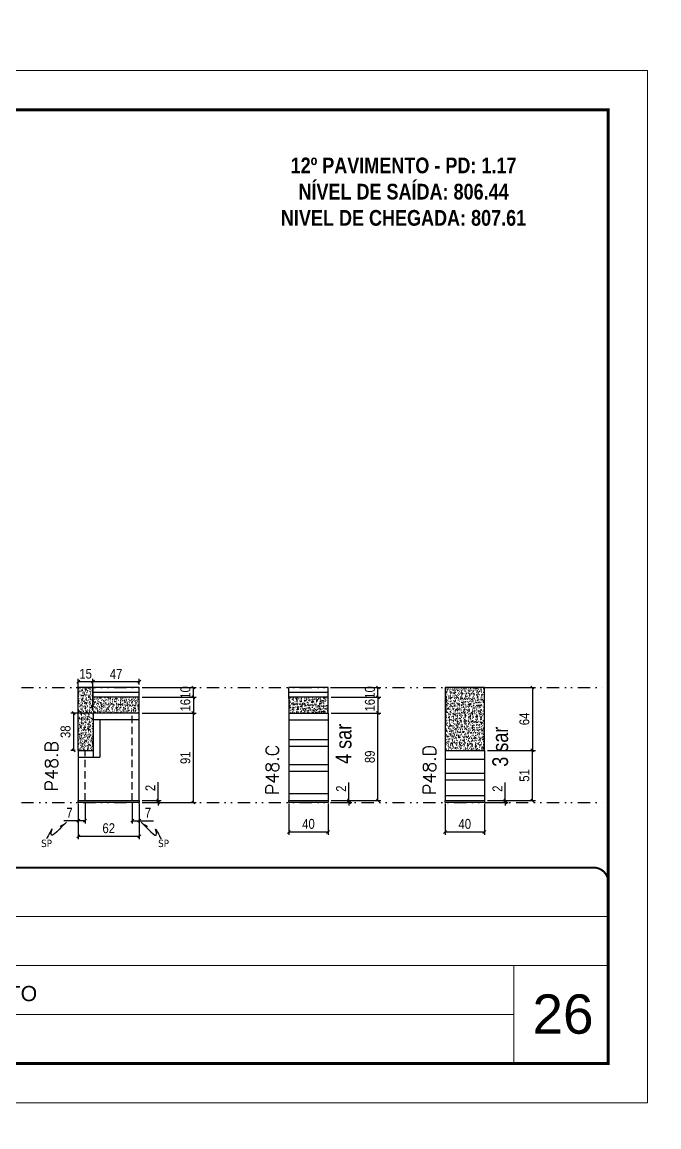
# Model space of a CAD drawing. Extents: x 808 to 7089, y -98 to 17032.
# Drawn here: x 3255 to 3903, y 9066 to 10190 of the extents above; entities that cross this region are included whole.
import ezdxf

# ---------------------------------------------------------------- set-up
doc = ezdxf.new("R2010")
doc.units = 0
for name, pattern in [('CONTINUO', [0]), ('DASHED', [0.75, 0.5, -0.25]), ('DIVIDE2', [0.625, 0.25, -0.125, 0, -0.125, 0, -0.125]), ('HIDDEN', [0.375, 0.25, -0.125])]:
    doc.linetypes.add(name, pattern=pattern)
for name, color, linetype, lineweight in [('CARIMBO', 255, 'Continuous', 9), ('Folhas', 255, 'Continuous', 9), ('SARRAFO DE PRESSAO', 251, 'DASHED', 9), ('Texto Seção', 7, 'Continuous', 15)]:
    doc.layers.add(name, color=color, linetype=linetype, lineweight=lineweight)
for name, color, linetype in [('COTA', 241, 'Continuous'), ('NOMENCLATURA', 7, 'Continuous'), ('Nível', 160, 'Continuous'), ('Painéis', 200, 'Continuous'), ('SARR_2.2x10', 60, 'Continuous'), ('SARR_2.2x7', 40, 'Continuous'), ('Sarrafo de Pressão', 42, 'HIDDEN'), ('texto', 7, 'Continuous')]:
    doc.layers.add(name, color=color, linetype=linetype)
doc.styles.add('ARIAL', font='arial.ttf')
doc.styles.add('ARIAL_NARROW', font='ARIALN.TTF', dxfattribs={"height": 0.2})
doc.styles.add('COTA TECNICA', font='techl___.ttf', dxfattribs={"height": 10})
doc.styles.add('COTA TECNICA 2X', font='techl___.ttf', dxfattribs={"height": 10})
doc.styles.add('COTA TECNICA-50', font='techl___.ttf', dxfattribs={"height": 10})
doc.styles.add('REGUA-120', font='ROMANS.shx', dxfattribs={"height": 15})
doc.styles.add('ROMANC', font='techb___.ttf', dxfattribs={"height": 2.5})
doc.styles.get("Standard").update_dxf_attribs({"font": 'arial.ttf'})
doc.dimstyles.new('COTA PAINEL-50', dxfattribs={"dimtxt": 10, "dimasz": 3, "dimexe": 3, "dimexo": 3, "dimgap": 3, "dimtad": 1, "dimdec": 1, "dimzin": 12, "dimdsep": 46, "dimtxsty": 'COTA TECNICA-50', "dimblk1": 'OBLIQUE', "dimblk2": 'OBLIQUE', "dimsah": 1, "dimcen": 0.9, "dimclrd": 4, "dimclre": 4, "dimclrt": 240, "dimadec": 1, "dimazin": 3, "dimtfac": 1, "dimtdec": 1, "dimtmove": 0, "dimatfit": 3, "dimfxl": 1, "dimtolj": 1, "dimtzin": 12, "dimarcsym": 0})
doc.dimstyles.new('PAINEL', dxfattribs={"dimtxt": 10, "dimasz": 3, "dimexe": 3, "dimexo": 3, "dimgap": 3, "dimtad": 1, "dimdec": 1, "dimzin": 12, "dimdsep": 46, "dimtxsty": 'COTA TECNICA', "dimblk1": 'OBLIQUE', "dimblk2": 'OBLIQUE', "dimsah": 1, "dimcen": 0.9, "dimclrd": 4, "dimclre": 4, "dimclrt": 240, "dimadec": 1, "dimazin": 3, "dimtfac": 1, "dimtdec": 1, "dimtmove": 0, "dimatfit": 3, "dimfxl": 1, "dimtolj": 1, "dimtzin": 12, "dimarcsym": 0})
doc.dimstyles.new('SECAO PILAR', dxfattribs={"dimtxt": 10, "dimasz": 3, "dimexe": 3, "dimexo": 3, "dimgap": 3, "dimtad": 1, "dimdec": 1, "dimlfac": 0.5, "dimzin": 12, "dimdsep": 46, "dimtxsty": 'COTA TECNICA 2X', "dimblk1": 'OBLIQUE', "dimblk2": 'OBLIQUE', "dimsah": 1, "dimcen": 0.9, "dimclrd": 256, "dimclre": 256, "dimclrt": 256, "dimadec": 1, "dimazin": 3, "dimtfac": 1, "dimtdec": 1, "dimtmove": 0, "dimatfit": 3, "dimfxl": 1, "dimtolj": 1, "dimtzin": 12, "dimarcsym": 0})
doc.dimstyles.get("Standard").update_dxf_attribs({"dimtxt": 0.18, "dimasz": 0.18, "dimexe": 0.18, "dimexo": 0.0625, "dimgap": 0.09, "dimtad": 0, "dimtih": 1, "dimtoh": 1, "dimdec": 4, "dimzin": 0, "dimdsep": 46, "dimtxsty": 'Standard', "dimcen": 0.09, "dimadec": 0, "dimazin": 0, "dimtfac": 1, "dimtdec": 4, "dimtofl": 0, "dimtmove": 0, "dimatfit": 3, "dimfxl": 1, "dimtolj": 1, "dimtzin": 0, "dimarcsym": 0})

# ---------------------------------------------------------------- blocks, each defined once
blk = doc.blocks.new('9999999999')
at = {"color": 30, "linetype": 'CONTINUO'}
for p, q in [((98564.6, 34379.6), (99584, 34379.6)), ((98564.6, 34329.8), (99488, 34329.8)), ((99584, 34329.8), (99488, 34329.8)), ((99488, 34329.8), (99488, 34230.2)), ((98564.6, 34280), (99488, 34280))]:
    blk.add_line(p, q, dxfattribs=at)
at = {"color": 30, "linetype": 'CONTINUO', "const_width": 2}
blk.add_lwpolyline([(99584, 34230.2), (99584, 34414.4, 0.414214), (99569, 34429.4), (98229, 34429.4, 0.414214), (98214, 34414.4), (98214, 34245.2, 0.414214), (98229, 34230.2), (99584, 34230.2)], format="xyb", dxfattribs=at)
at = {"layer": 'Folhas'}
blk.add_lwpolyline([(98139, 34190.2), (99624, 34190.2), (99624, 35240.2), (98139, 35240.2)], close=True, dxfattribs=at)
at = {"layer": 'Folhas', "color": 30, "const_width": 3}
blk.add_lwpolyline([(98214, 34230.2), (99584, 34230.2), (99584, 35200.2), (98214, 35200.2)], close=True, dxfattribs=at)
at = {"color": 7, "linetype": 'Continuous', "ltscale": 5, "style": 'ARIAL'}
blk.add_text('12º PAVIMENTO', height=15.483, dxfattribs=at).set_placement((98837.7, 34293.5))
blk = doc.blocks.new('_Oblique')
at = {"color": 0, "linetype": 'ByBlock', "lineweight": -2}
blk.add_line((-0.5, -0.5), (0.5, 0.5), dxfattribs=at)
blk = doc.blocks.new('*D1853')
at = {"layer": 'COTA', "color": 4, "lineweight": -2, "transparency": 16777216}
for p, q in [((3685.7, 9395.4), (3685.7, 9363.5)), ((3725.7, 9395.4), (3725.7, 9363.5)), ((3685.7, 9366.5), (3725.7, 9366.5))]:
    blk.add_line(p, q, dxfattribs=at)
at = {"layer": 'Defpoints', "color": 0, "transparency": 16777216}
for p in [(3685.7, 9398.4), (3725.7, 9398.4), (3725.7, 9366.5)]:
    blk.add_point(p, dxfattribs=at)
at = {"layer": 'COTA', "color": 4, "lineweight": -2, "transparency": 16777216, "xscale": 3, "yscale": 3, "zscale": 3, "rotation": 180}
blk.add_blockref('_Oblique', (3685.7, 9366.5), dxfattribs=at)
at = {"layer": 'COTA', "color": 4, "lineweight": -2, "transparency": 16777216, "xscale": 3, "yscale": 3, "zscale": 3}
blk.add_blockref('_Oblique', (3725.7, 9366.5), dxfattribs=at)
at = {"layer": 'COTA', "color": 240, "transparency": 16777216, "insert": (3705.7, 9374.6), "char_height": 10, "attachment_point": 5, "style": 'COTA TECNICA'}
blk.add_mtext('\\A1;40', dxfattribs=at)
blk = doc.blocks.new('*D1854')
at = {"layer": 'COTA', "color": 4, "lineweight": -2, "transparency": 16777216}
for p, q in [((3746.9, 9398.4), (3746.9, 9416.6)), ((3728.7, 9398.4), (3749.9, 9398.4)), ((3728.7, 9396.4), (3749.9, 9396.4)), ((3746.9, 9396.4), (3746.9, 9398.4)), ((3746.9, 9396.4), (3746.9, 9393.4))]:
    blk.add_line(p, q, dxfattribs=at)
at = {"layer": 'Defpoints', "color": 0, "transparency": 16777216}
for p in [(3725.7, 9398.4), (3725.7, 9396.4), (3746.9, 9398.4)]:
    blk.add_point(p, dxfattribs=at)
at = {"layer": 'COTA', "color": 4, "lineweight": -2, "transparency": 16777216, "xscale": 3, "yscale": 3, "zscale": 3}
for p, rotation in [((3746.9, 9398.4), 270), ((3746.9, 9396.4), 90)]:
    blk.add_blockref('_Oblique', p, dxfattribs=dict(at, rotation=rotation))
at = {"layer": 'COTA', "color": 240, "transparency": 16777216, "insert": (3738.9, 9410.5), "char_height": 10, "attachment_point": 5, "rotation": 90, "style": 'COTA TECNICA-50'}
blk.add_mtext('\\A1;2', dxfattribs=at)
blk = doc.blocks.new('*D1873')
at = {"layer": 'COTA', "color": 4, "linetype": 'ByBlock', "lineweight": -2, "transparency": 16777216}
for p, q in [((3728.7, 9513.4), (3777.5, 9513.4)), ((3774.5, 9513.4), (3774.5, 9449.4)), ((3728.7, 9449.4), (3777.5, 9449.4))]:
    blk.add_line(p, q, dxfattribs=at)
at = {"layer": 'Defpoints', "color": 0, "linetype": 'ByBlock', "transparency": 16777216}
for p in [(3725.7, 9513.4), (3725.7, 9449.4), (3774.5, 9449.4)]:
    blk.add_point(p, dxfattribs=at)
at = {"layer": 'COTA', "color": 4, "linetype": 'ByBlock', "lineweight": -2, "transparency": 16777216, "xscale": 3, "yscale": 3, "zscale": 3}
for p, rotation in [((3774.5, 9513.4), 90), ((3774.5, 9449.4), 270)]:
    blk.add_blockref('_Oblique', p, dxfattribs=dict(at, rotation=rotation))
at = {"layer": 'COTA', "color": 240, "linetype": 'ByBlock', "transparency": 16777216, "insert": (3766.4, 9481.4), "char_height": 10, "attachment_point": 5, "rotation": 90, "style": 'COTA TECNICA'}
blk.add_mtext('\\A1;64', dxfattribs=at)
blk = doc.blocks.new('*D1855')
at = {"layer": 'COTA', "color": 4, "lineweight": -2, "transparency": 16777216}
for p, q in [((3728.7, 9449.4), (3777.5, 9449.4)), ((3774.5, 9398.4), (3774.5, 9449.4)), ((3728.7, 9398.4), (3777.5, 9398.4))]:
    blk.add_line(p, q, dxfattribs=at)
at = {"layer": 'Defpoints', "color": 0, "transparency": 16777216}
for p in [(3725.7, 9449.4), (3774.5, 9449.4), (3725.7, 9398.4)]:
    blk.add_point(p, dxfattribs=at)
at = {"layer": 'COTA', "color": 4, "lineweight": -2, "transparency": 16777216, "xscale": 3, "yscale": 3, "zscale": 3}
for p, rotation in [((3774.5, 9449.4), 90), ((3774.5, 9398.4), 270)]:
    blk.add_blockref('_Oblique', p, dxfattribs=dict(at, rotation=rotation))
at = {"layer": 'COTA', "color": 240, "transparency": 16777216, "insert": (3766.4, 9423.9), "char_height": 10, "attachment_point": 5, "rotation": 90, "style": 'COTA TECNICA-50'}
blk.add_mtext('\\A1;51', dxfattribs=at)
blk = doc.blocks.new('*D1856')
at = {"layer": 'COTA', "color": 4, "lineweight": -2, "transparency": 16777216}
for p, q in [((3312.5, 9395.4), (3312.5, 9359.1)), ((3374.5, 9395.4), (3374.5, 9359.1)), ((3312.5, 9362.1), (3374.5, 9362.1))]:
    blk.add_line(p, q, dxfattribs=at)
at = {"layer": 'Defpoints', "color": 0, "transparency": 16777216}
for p in [(3312.5, 9398.4), (3374.5, 9398.4), (3374.5, 9362.1)]:
    blk.add_point(p, dxfattribs=at)
at = {"layer": 'COTA', "color": 4, "lineweight": -2, "transparency": 16777216, "xscale": 3, "yscale": 3, "zscale": 3, "rotation": 180}
blk.add_blockref('_Oblique', (3312.5, 9362.1), dxfattribs=at)
at = {"layer": 'COTA', "color": 4, "lineweight": -2, "transparency": 16777216, "xscale": 3, "yscale": 3, "zscale": 3}
blk.add_blockref('_Oblique', (3374.5, 9362.1), dxfattribs=at)
at = {"layer": 'COTA', "color": 240, "transparency": 16777216, "insert": (3343.5, 9370.2), "char_height": 10, "attachment_point": 5, "style": 'COTA TECNICA'}
blk.add_mtext('\\A1;62', dxfattribs=at)
blk = doc.blocks.new('*D1857')
at = {"layer": 'COTA', "color": 4, "lineweight": -2, "transparency": 16777216}
for p, q in [((3312.5, 9393.4), (3312.5, 9374.9)), ((3319.5, 9395.4), (3319.5, 9374.9)), ((3312.5, 9377.9), (3297.8, 9377.9)), ((3319.5, 9377.9), (3312.5, 9377.9))]:
    blk.add_line(p, q, dxfattribs=at)
at = {"layer": 'Defpoints', "color": 0, "transparency": 16777216}
for p in [(3312.5, 9396.4), (3319.5, 9398.4), (3312.5, 9377.9)]:
    blk.add_point(p, dxfattribs=at)
at = {"layer": 'COTA', "color": 4, "lineweight": -2, "transparency": 16777216, "xscale": 3, "yscale": 3, "zscale": 3, "rotation": 180}
blk.add_blockref('_Oblique', (3312.5, 9377.9), dxfattribs=at)
at = {"layer": 'COTA', "color": 4, "lineweight": -2, "transparency": 16777216, "xscale": 3, "yscale": 3, "zscale": 3}
blk.add_blockref('_Oblique', (3319.5, 9377.9), dxfattribs=at)
at = {"layer": 'COTA', "color": 240, "transparency": 16777216, "insert": (3303.6, 9386), "char_height": 10, "attachment_point": 5, "style": 'COTA TECNICA-50'}
blk.add_mtext('\\A1;7', dxfattribs=at)
blk = doc.blocks.new('*D1858')
at = {"layer": 'COTA', "color": 4, "lineweight": -2, "transparency": 16777216}
for p, q in [((3367.5, 9395.4), (3367.5, 9374.9)), ((3374.5, 9393.4), (3374.5, 9374.9)), ((3367.5, 9377.9), (3374.5, 9377.9)), ((3374.5, 9377.9), (3389.2, 9377.9))]:
    blk.add_line(p, q, dxfattribs=at)
at = {"layer": 'Defpoints', "color": 0, "transparency": 16777216}
for p in [(3367.5, 9398.4), (3374.5, 9396.4), (3374.5, 9377.9)]:
    blk.add_point(p, dxfattribs=at)
at = {"layer": 'COTA', "color": 4, "lineweight": -2, "transparency": 16777216, "xscale": 3, "yscale": 3, "zscale": 3, "rotation": 180}
blk.add_blockref('_Oblique', (3367.5, 9377.9), dxfattribs=at)
at = {"layer": 'COTA', "color": 4, "lineweight": -2, "transparency": 16777216, "xscale": 3, "yscale": 3, "zscale": 3}
blk.add_blockref('_Oblique', (3374.5, 9377.9), dxfattribs=at)
at = {"layer": 'COTA', "color": 240, "transparency": 16777216, "insert": (3383.4, 9386), "char_height": 10, "attachment_point": 5, "style": 'COTA TECNICA-50'}
blk.add_mtext('\\A1;7', dxfattribs=at)
blk = doc.blocks.new('*D1859')
at = {"layer": 'COTA', "color": 4, "linetype": 'ByBlock', "lineweight": -2, "transparency": 16777216}
for p, q in [((3377.5, 9487.4), (3432.6, 9487.4)), ((3429.6, 9396.4), (3429.6, 9487.4)), ((3377.5, 9396.4), (3432.6, 9396.4))]:
    blk.add_line(p, q, dxfattribs=at)
at = {"layer": 'Defpoints', "color": 0, "linetype": 'ByBlock', "transparency": 16777216}
for p in [(3374.5, 9487.4), (3429.6, 9487.4), (3374.5, 9396.4)]:
    blk.add_point(p, dxfattribs=at)
at = {"layer": 'COTA', "color": 4, "linetype": 'ByBlock', "lineweight": -2, "transparency": 16777216, "xscale": 3, "yscale": 3, "zscale": 3}
for p, rotation in [((3429.6, 9487.4), 90), ((3429.6, 9396.4), 270)]:
    blk.add_blockref('_Oblique', p, dxfattribs=dict(at, rotation=rotation))
at = {"layer": 'COTA', "color": 240, "linetype": 'ByBlock', "transparency": 16777216, "insert": (3421.5, 9441.9), "char_height": 10, "attachment_point": 5, "rotation": 90, "style": 'COTA TECNICA'}
blk.add_mtext('\\A1;91', dxfattribs=at)
blk = doc.blocks.new('*D1860')
at = {"layer": 'COTA', "color": 4, "lineweight": -2, "transparency": 16777216}
for p, q in [((3393.8, 9398.4), (3393.8, 9417.2)), ((3377.5, 9398.4), (3396.8, 9398.4)), ((3377.5, 9396.4), (3396.8, 9396.4)), ((3393.8, 9396.4), (3393.8, 9398.4)), ((3393.8, 9396.4), (3393.8, 9393.4))]:
    blk.add_line(p, q, dxfattribs=at)
at = {"layer": 'Defpoints', "color": 0, "transparency": 16777216}
for p in [(3374.5, 9398.4), (3374.5, 9396.4), (3393.8, 9396.4)]:
    blk.add_point(p, dxfattribs=at)
at = {"layer": 'COTA', "color": 4, "lineweight": -2, "transparency": 16777216, "xscale": 3, "yscale": 3, "zscale": 3}
for p, rotation in [((3393.8, 9398.4), 270), ((3393.8, 9396.4), 90)]:
    blk.add_blockref('_Oblique', p, dxfattribs=dict(at, rotation=rotation))
at = {"layer": 'COTA', "color": 240, "transparency": 16777216, "insert": (3385.8, 9411.2), "char_height": 10, "attachment_point": 5, "rotation": 90, "style": 'COTA TECNICA-50'}
blk.add_mtext('\\A1;2', dxfattribs=at)
blk = doc.blocks.new('*D1861')
at = {"layer": 'COTA', "color": 4, "linetype": 'ByBlock', "lineweight": -2, "transparency": 16777216}
for p, q in [((3377.5, 9487.4), (3432.6, 9487.4)), ((3429.6, 9396.4), (3429.6, 9487.4)), ((3377.5, 9396.4), (3432.6, 9396.4))]:
    blk.add_line(p, q, dxfattribs=at)
at = {"layer": 'Defpoints', "color": 0, "linetype": 'ByBlock', "transparency": 16777216}
for p in [(3374.5, 9487.4), (3429.6, 9487.4), (3374.5, 9396.4)]:
    blk.add_point(p, dxfattribs=at)
at = {"layer": 'COTA', "color": 4, "linetype": 'ByBlock', "lineweight": -2, "transparency": 16777216, "xscale": 3, "yscale": 3, "zscale": 3}
for p, rotation in [((3429.6, 9487.4), 90), ((3429.6, 9396.4), 270)]:
    blk.add_blockref('_Oblique', p, dxfattribs=dict(at, rotation=rotation))
at = {"layer": 'COTA', "color": 240, "linetype": 'ByBlock', "transparency": 16777216, "insert": (3421.5, 9441.9), "char_height": 10, "attachment_point": 5, "rotation": 90, "style": 'COTA TECNICA'}
blk.add_mtext('\\A1;91', dxfattribs=at)
blk = doc.blocks.new('*D1862')
at = {"layer": 'COTA', "color": 4, "lineweight": -2, "transparency": 16777216}
for p, q in [((3526.7, 9395.4), (3526.7, 9363.5)), ((3566.7, 9395.4), (3566.7, 9363.5)), ((3526.7, 9366.5), (3566.7, 9366.5))]:
    blk.add_line(p, q, dxfattribs=at)
at = {"layer": 'Defpoints', "color": 0, "transparency": 16777216}
for p in [(3526.7, 9398.4), (3566.7, 9398.4), (3566.7, 9366.5)]:
    blk.add_point(p, dxfattribs=at)
at = {"layer": 'COTA', "color": 4, "lineweight": -2, "transparency": 16777216, "xscale": 3, "yscale": 3, "zscale": 3, "rotation": 180}
blk.add_blockref('_Oblique', (3526.7, 9366.5), dxfattribs=at)
at = {"layer": 'COTA', "color": 4, "lineweight": -2, "transparency": 16777216, "xscale": 3, "yscale": 3, "zscale": 3}
blk.add_blockref('_Oblique', (3566.7, 9366.5), dxfattribs=at)
at = {"layer": 'COTA', "color": 240, "transparency": 16777216, "insert": (3546.7, 9374.6), "char_height": 10, "attachment_point": 5, "style": 'COTA TECNICA'}
blk.add_mtext('\\A1;40', dxfattribs=at)
blk = doc.blocks.new('*D1863')
at = {"layer": 'COTA', "color": 4, "lineweight": -2, "transparency": 16777216}
for p, q in [((3587.9, 9398.4), (3587.9, 9416.6)), ((3569.7, 9398.4), (3590.9, 9398.4)), ((3569.7, 9396.4), (3590.9, 9396.4)), ((3587.9, 9396.4), (3587.9, 9398.4)), ((3587.9, 9396.4), (3587.9, 9393.4))]:
    blk.add_line(p, q, dxfattribs=at)
at = {"layer": 'Defpoints', "color": 0, "transparency": 16777216}
for p in [(3566.7, 9398.4), (3566.7, 9396.4), (3587.9, 9398.4)]:
    blk.add_point(p, dxfattribs=at)
at = {"layer": 'COTA', "color": 4, "lineweight": -2, "transparency": 16777216, "xscale": 3, "yscale": 3, "zscale": 3}
for p, rotation in [((3587.9, 9398.4), 270), ((3587.9, 9396.4), 90)]:
    blk.add_blockref('_Oblique', p, dxfattribs=dict(at, rotation=rotation))
at = {"layer": 'COTA', "color": 240, "transparency": 16777216, "insert": (3579.9, 9410.5), "char_height": 10, "attachment_point": 5, "rotation": 90, "style": 'COTA TECNICA-50'}
blk.add_mtext('\\A1;2', dxfattribs=at)
blk = doc.blocks.new('*D1874')
at = {"layer": 'COTA', "color": 4, "linetype": 'ByBlock', "lineweight": -2, "transparency": 16777216}
for p, q in [((3569.7, 9503.4), (3620.3, 9503.4)), ((3617.3, 9503.4), (3617.3, 9487.4)), ((3569.7, 9487.4), (3620.3, 9487.4))]:
    blk.add_line(p, q, dxfattribs=at)
at = {"layer": 'Defpoints', "color": 0, "linetype": 'ByBlock', "transparency": 16777216}
for p in [(3566.7, 9503.4), (3566.7, 9487.4), (3617.3, 9487.4)]:
    blk.add_point(p, dxfattribs=at)
at = {"layer": 'COTA', "color": 4, "linetype": 'ByBlock', "lineweight": -2, "transparency": 16777216, "xscale": 3, "yscale": 3, "zscale": 3}
for p, rotation in [((3617.3, 9503.4), 90), ((3617.3, 9487.4), 270)]:
    blk.add_blockref('_Oblique', p, dxfattribs=dict(at, rotation=rotation))
at = {"layer": 'COTA', "color": 240, "linetype": 'ByBlock', "transparency": 16777216, "insert": (3609.2, 9495.4), "char_height": 10, "attachment_point": 5, "rotation": 90, "style": 'COTA TECNICA'}
blk.add_mtext('\\A1;16', dxfattribs=at)
blk = doc.blocks.new('*D1875')
at = {"layer": 'COTA', "color": 4, "lineweight": -2, "transparency": 16777216}
for p, q in [((3569.7, 9487.4), (3620.3, 9487.4)), ((3617.3, 9398.4), (3617.3, 9487.4)), ((3569.7, 9398.4), (3620.3, 9398.4))]:
    blk.add_line(p, q, dxfattribs=at)
at = {"layer": 'Defpoints', "color": 0, "transparency": 16777216}
for p in [(3566.7, 9487.4), (3617.3, 9487.4), (3566.7, 9398.4)]:
    blk.add_point(p, dxfattribs=at)
at = {"layer": 'COTA', "color": 4, "lineweight": -2, "transparency": 16777216, "xscale": 3, "yscale": 3, "zscale": 3}
for p, rotation in [((3617.3, 9487.4), 90), ((3617.3, 9398.4), 270)]:
    blk.add_blockref('_Oblique', p, dxfattribs=dict(at, rotation=rotation))
at = {"layer": 'COTA', "color": 240, "transparency": 16777216, "insert": (3609.2, 9442.9), "char_height": 10, "attachment_point": 5, "rotation": 90, "style": 'COTA TECNICA-50'}
blk.add_mtext('\\A1;89', dxfattribs=at)
blk = doc.blocks.new('*D1864')
at = {"layer": 'COTA', "color": 4, "lineweight": -2, "transparency": 16777216}
for p, q in [((3377.5, 9503.4), (3432.6, 9503.4)), ((3429.6, 9503.4), (3429.6, 9487.4)), ((3377.5, 9487.4), (3432.6, 9487.4))]:
    blk.add_line(p, q, dxfattribs=at)
at = {"layer": 'Defpoints', "color": 0, "transparency": 16777216}
for p in [(3374.5, 9503.4), (3374.5, 9487.4), (3429.6, 9487.4)]:
    blk.add_point(p, dxfattribs=at)
at = {"layer": 'COTA', "color": 4, "lineweight": -2, "transparency": 16777216, "xscale": 3, "yscale": 3, "zscale": 3}
for p, rotation in [((3429.6, 9503.4), 90), ((3429.6, 9487.4), 270)]:
    blk.add_blockref('_Oblique', p, dxfattribs=dict(at, rotation=rotation))
at = {"layer": 'COTA', "color": 240, "transparency": 16777216, "insert": (3421.5, 9495.4), "char_height": 10, "attachment_point": 5, "rotation": 90, "style": 'COTA TECNICA-50'}
blk.add_mtext('\\A1;16', dxfattribs=at)
blk = doc.blocks.new('*D1878')
at = {"layer": 'COTA', "color": 4, "lineweight": -2, "transparency": 16777216}
for p, q in [((3324.5, 9487.4), (3304.9, 9487.4)), ((3307.9, 9449.4), (3307.9, 9487.4)), ((3309.5, 9449.4), (3304.9, 9449.4))]:
    blk.add_line(p, q, dxfattribs=at)
at = {"layer": 'Defpoints', "color": 0, "transparency": 16777216}
for p in [(3307.9, 9487.4), (3327.5, 9487.4), (3312.5, 9449.4)]:
    blk.add_point(p, dxfattribs=at)
at = {"layer": 'COTA', "color": 4, "lineweight": -2, "transparency": 16777216, "xscale": 3, "yscale": 3, "zscale": 3}
for p, rotation in [((3307.9, 9487.4), 90), ((3307.9, 9449.4), 270)]:
    blk.add_blockref('_Oblique', p, dxfattribs=dict(at, rotation=rotation))
at = {"layer": 'COTA', "color": 240, "transparency": 16777216, "insert": (3299.6, 9468.4), "char_height": 10, "attachment_point": 5, "rotation": 90, "style": 'COTA TECNICA'}
blk.add_mtext('\\A1;38', dxfattribs=at)
blk = doc.blocks.new('*D1866')
at = {"layer": 'COTA', "color": 4, "lineweight": -2, "transparency": 16777216}
for p, q in [((3312.5, 9506.4), (3312.5, 9522.2)), ((3327.5, 9490.4), (3327.5, 9522.2)), ((3327.5, 9519.2), (3312.5, 9519.2))]:
    blk.add_line(p, q, dxfattribs=at)
at = {"layer": 'Defpoints', "color": 0, "transparency": 16777216}
for p in [(3312.5, 9519.2), (3312.5, 9503.4), (3327.5, 9487.4)]:
    blk.add_point(p, dxfattribs=at)
at = {"layer": 'COTA', "color": 4, "lineweight": -2, "transparency": 16777216, "xscale": 3, "yscale": 3, "zscale": 3, "rotation": 180}
blk.add_blockref('_Oblique', (3312.5, 9519.2), dxfattribs=at)
at = {"layer": 'COTA', "color": 4, "lineweight": -2, "transparency": 16777216, "xscale": 3, "yscale": 3, "zscale": 3}
blk.add_blockref('_Oblique', (3327.5, 9519.2), dxfattribs=at)
at = {"layer": 'COTA', "color": 240, "transparency": 16777216, "insert": (3320, 9527.3), "char_height": 10, "attachment_point": 5, "style": 'COTA TECNICA'}
blk.add_mtext('\\A1;15', dxfattribs=at)
blk = doc.blocks.new('*D1881')
at = {"layer": 'COTA', "color": 4, "lineweight": -2, "transparency": 16777216}
for p, q in [((3377.5, 9513.4), (3432.6, 9513.4)), ((3429.6, 9503.4), (3429.6, 9513.4)), ((3377.5, 9503.4), (3432.6, 9503.4))]:
    blk.add_line(p, q, dxfattribs=at)
at = {"layer": 'Defpoints', "color": 0, "transparency": 16777216}
for p in [(3374.5, 9513.4), (3429.6, 9513.4), (3374.5, 9503.4)]:
    blk.add_point(p, dxfattribs=at)
at = {"layer": 'COTA', "color": 4, "lineweight": -2, "transparency": 16777216, "xscale": 3, "yscale": 3, "zscale": 3}
for p, rotation in [((3429.6, 9513.4), 90), ((3429.6, 9503.4), 270)]:
    blk.add_blockref('_Oblique', p, dxfattribs=dict(at, rotation=rotation))
at = {"layer": 'COTA', "color": 240, "transparency": 16777216, "insert": (3421.5, 9508.4), "char_height": 10, "attachment_point": 5, "rotation": 90, "style": 'COTA TECNICA'}
blk.add_mtext('\\A1;10', dxfattribs=at)
blk = doc.blocks.new('*D1883')
at = {"layer": 'COTA', "color": 4, "lineweight": -2, "transparency": 16777216}
for p, q in [((3327.5, 9516.4), (3327.5, 9522.2)), ((3374.5, 9516.4), (3374.5, 9522.2)), ((3374.5, 9519.2), (3327.5, 9519.2))]:
    blk.add_line(p, q, dxfattribs=at)
at = {"layer": 'Defpoints', "color": 0, "transparency": 16777216}
for p in [(3327.5, 9519.2), (3327.5, 9513.4), (3374.5, 9513.4)]:
    blk.add_point(p, dxfattribs=at)
at = {"layer": 'COTA', "color": 4, "lineweight": -2, "transparency": 16777216, "xscale": 3, "yscale": 3, "zscale": 3, "rotation": 180}
blk.add_blockref('_Oblique', (3327.5, 9519.2), dxfattribs=at)
at = {"layer": 'COTA', "color": 4, "lineweight": -2, "transparency": 16777216, "xscale": 3, "yscale": 3, "zscale": 3}
blk.add_blockref('_Oblique', (3374.5, 9519.2), dxfattribs=at)
at = {"layer": 'COTA', "color": 240, "transparency": 16777216, "insert": (3351, 9527.2), "char_height": 10, "attachment_point": 5, "style": 'COTA TECNICA'}
blk.add_mtext('\\A1;47', dxfattribs=at)
blk = doc.blocks.new('*D1884')
at = {"layer": 'COTA', "color": 4, "lineweight": -2, "transparency": 16777216}
for p, q in [((3569.7, 9513.4), (3620.3, 9513.4)), ((3617.3, 9503.4), (3617.3, 9513.4)), ((3569.7, 9503.4), (3620.3, 9503.4))]:
    blk.add_line(p, q, dxfattribs=at)
at = {"layer": 'Defpoints', "color": 0, "transparency": 16777216}
for p in [(3566.7, 9513.4), (3617.3, 9513.4), (3566.7, 9503.4)]:
    blk.add_point(p, dxfattribs=at)
at = {"layer": 'COTA', "color": 4, "lineweight": -2, "transparency": 16777216, "xscale": 3, "yscale": 3, "zscale": 3}
for p, rotation in [((3617.3, 9513.4), 90), ((3617.3, 9503.4), 270)]:
    blk.add_blockref('_Oblique', p, dxfattribs=dict(at, rotation=rotation))
at = {"layer": 'COTA', "color": 240, "transparency": 16777216, "insert": (3609.2, 9508.4), "char_height": 10, "attachment_point": 5, "rotation": 90, "style": 'COTA TECNICA'}
blk.add_mtext('\\A1;10', dxfattribs=at)
blk = doc.blocks.new('*D2042')
at = {"layer": 'COTA', "color": 4, "lineweight": -2, "transparency": 16777216}
for p, q in [((3370.6, 11797.6), (3392.6, 11797.6)), ((3389.6, 11797.6), (3389.6, 11745.6)), ((3370.6, 11745.6), (3392.6, 11745.6))]:
    blk.add_line(p, q, dxfattribs=at)
at = {"layer": 'COTA', "lineweight": -2, "transparency": 16777216}
for p, q in [((4213.7, 8765.4), (4163.8, 8765.4)), ((4166.8, 8765.4), (4166.8, 8711.4)), ((4213.7, 8711.4), (4163.8, 8711.4))]:
    blk.add_line(p, q, dxfattribs=at)
at = {"layer": 'Defpoints', "color": 0, "transparency": 16777216}
for p in [(3367.6, 11797.6), (3367.6, 11745.6), (3389.6, 11745.6), (4216.7, 8765.4), (4166.8, 8711.4), (4216.7, 8711.4)]:
    blk.add_point(p, dxfattribs=at)
at = {"layer": 'COTA', "color": 4, "lineweight": -2, "transparency": 16777216, "xscale": 3, "yscale": 3, "zscale": 3}
for p, rotation in [((3389.6, 11797.6), 90), ((3389.6, 11745.6), 270)]:
    blk.add_blockref('_Oblique', p, dxfattribs=dict(at, rotation=rotation))
at = {"layer": 'COTA', "lineweight": -2, "transparency": 16777216, "xscale": 3, "yscale": 3, "zscale": 3}
for p, rotation in [((4166.8, 8765.4), 90), ((4166.8, 8711.4), 270)]:
    blk.add_blockref('_Oblique', p, dxfattribs=dict(at, rotation=rotation))
at = {"layer": 'COTA', "color": 240, "transparency": 16777216, "insert": (3381.5, 11771.6), "char_height": 10, "attachment_point": 5, "rotation": 90, "style": 'COTA TECNICA'}
blk.add_mtext('\\A1;52', dxfattribs=at)
at = {"layer": 'COTA', "transparency": 16777216, "insert": (4158.7, 8738.4), "char_height": 10, "attachment_point": 5, "rotation": 90, "style": 'COTA TECNICA 2X'}
blk.add_mtext('\\A1;27', dxfattribs=at)
blk = doc.blocks.new('*D2043')
at = {"layer": 'COTA', "color": 4, "lineweight": -2, "transparency": 16777216}
for p, q in [((3333.6, 11742.6), (3333.6, 11719.3)), ((3367.6, 11742.6), (3367.6, 11719.3)), ((3367.6, 11722.3), (3333.6, 11722.3))]:
    blk.add_line(p, q, dxfattribs=at)
at = {"layer": 'COTA', "lineweight": -2, "transparency": 16777216}
for p, q in [((4213.7, 8711.4), (4163.8, 8711.4)), ((4166.8, 8711.4), (4166.8, 8655.4)), ((4213.7, 8655.4), (4163.8, 8655.4))]:
    blk.add_line(p, q, dxfattribs=at)
at = {"layer": 'Defpoints', "color": 0, "transparency": 16777216}
for p in [(3333.6, 11745.6), (3367.6, 11745.6), (3333.6, 11722.3), (4216.7, 8711.4), (4166.8, 8655.4), (4216.7, 8655.4)]:
    blk.add_point(p, dxfattribs=at)
at = {"layer": 'COTA', "color": 4, "lineweight": -2, "transparency": 16777216, "xscale": 3, "yscale": 3, "zscale": 3, "rotation": 180}
blk.add_blockref('_Oblique', (3333.6, 11722.3), dxfattribs=at)
at = {"layer": 'COTA', "color": 4, "lineweight": -2, "transparency": 16777216, "xscale": 3, "yscale": 3, "zscale": 3}
blk.add_blockref('_Oblique', (3367.6, 11722.3), dxfattribs=at)
at = {"layer": 'COTA', "lineweight": -2, "transparency": 16777216, "xscale": 3, "yscale": 3, "zscale": 3}
for p, rotation in [((4166.8, 8711.4), 90), ((4166.8, 8655.4), 270)]:
    blk.add_blockref('_Oblique', p, dxfattribs=dict(at, rotation=rotation))
at = {"layer": 'COTA', "color": 240, "transparency": 16777216, "insert": (3350.6, 11730.5), "char_height": 10, "attachment_point": 5, "style": 'COTA TECNICA'}
blk.add_mtext('\\A1;34', dxfattribs=at)
at = {"layer": 'COTA', "transparency": 16777216, "insert": (4158.7, 8683.4), "char_height": 10, "attachment_point": 5, "rotation": 90, "style": 'COTA TECNICA 2X'}
blk.add_mtext('\\A1;28', dxfattribs=at)
blk = doc.blocks.new('*D2044')
at = {"layer": 'COTA', "color": 4, "lineweight": -2, "transparency": 16777216}
for p, q in [((3472.6, 11742.6), (3472.6, 11719.3)), ((3499.6, 11742.6), (3499.6, 11719.3)), ((3472.6, 11722.3), (3499.6, 11722.3))]:
    blk.add_line(p, q, dxfattribs=at)
at = {"layer": 'COTA', "lineweight": -2, "transparency": 16777216}
for p, q in [((4279.7, 8765.4), (4366.5, 8765.4)), ((4363.5, 8765.4), (4363.5, 8601.4)), ((4279.7, 8601.4), (4366.5, 8601.4))]:
    blk.add_line(p, q, dxfattribs=at)
at = {"layer": 'Defpoints', "color": 0, "transparency": 16777216}
for p in [(3472.6, 11745.6), (3499.6, 11745.6), (3499.6, 11722.3), (4276.7, 8765.4), (4276.7, 8601.4), (4363.5, 8601.4)]:
    blk.add_point(p, dxfattribs=at)
at = {"layer": 'COTA', "color": 4, "lineweight": -2, "transparency": 16777216, "xscale": 3, "yscale": 3, "zscale": 3, "rotation": 180}
blk.add_blockref('_Oblique', (3472.6, 11722.3), dxfattribs=at)
at = {"layer": 'COTA', "color": 4, "lineweight": -2, "transparency": 16777216, "xscale": 3, "yscale": 3, "zscale": 3}
blk.add_blockref('_Oblique', (3499.6, 11722.3), dxfattribs=at)
at = {"layer": 'COTA', "lineweight": -2, "transparency": 16777216, "xscale": 3, "yscale": 3, "zscale": 3}
for p, rotation in [((4363.5, 8765.4), 90), ((4363.5, 8601.4), 270)]:
    blk.add_blockref('_Oblique', p, dxfattribs=dict(at, rotation=rotation))
at = {"layer": 'COTA', "color": 240, "transparency": 16777216, "insert": (3486.1, 11730.4), "char_height": 10, "attachment_point": 5, "style": 'COTA TECNICA'}
blk.add_mtext('\\A1;27', dxfattribs=at)
at = {"layer": 'COTA', "transparency": 16777216, "insert": (4355.4, 8683.4), "char_height": 10, "attachment_point": 5, "rotation": 90, "style": 'COTA TECNICA 2X'}
blk.add_mtext('\\A1;82', dxfattribs=at)
blk = doc.blocks.new('*D2045')
at = {"layer": 'COTA', "color": 4, "lineweight": -2, "transparency": 16777216}
for p, q in [((3469.6, 11797.6), (3451.4, 11797.6)), ((3454.4, 11745.6), (3454.4, 11797.6)), ((3469.6, 11745.6), (3451.4, 11745.6))]:
    blk.add_line(p, q, dxfattribs=at)
at = {"layer": 'COTA', "lineweight": -2, "transparency": 16777216}
for p, q in [((4313.7, 8765.4), (4343.7, 8765.4)), ((4340.7, 8765.4), (4340.7, 8683.4)), ((4313.7, 8683.4), (4343.7, 8683.4))]:
    blk.add_line(p, q, dxfattribs=at)
at = {"layer": 'Defpoints', "color": 0, "transparency": 16777216}
for p in [(3454.4, 11797.6), (3472.6, 11797.6), (3472.6, 11745.6), (4310.7, 8765.4), (4310.7, 8683.4), (4340.7, 8683.4)]:
    blk.add_point(p, dxfattribs=at)
at = {"layer": 'COTA', "color": 4, "lineweight": -2, "transparency": 16777216, "xscale": 3, "yscale": 3, "zscale": 3}
for p, rotation in [((3454.4, 11797.6), 90), ((3454.4, 11745.6), 270)]:
    blk.add_blockref('_Oblique', p, dxfattribs=dict(at, rotation=rotation))
at = {"layer": 'COTA', "lineweight": -2, "transparency": 16777216, "xscale": 3, "yscale": 3, "zscale": 3}
for p, rotation in [((4340.7, 8765.4), 90), ((4340.7, 8683.4), 270)]:
    blk.add_blockref('_Oblique', p, dxfattribs=dict(at, rotation=rotation))
at = {"layer": 'COTA', "color": 240, "transparency": 16777216, "insert": (3446.3, 11771.6), "char_height": 10, "attachment_point": 5, "rotation": 90, "style": 'COTA TECNICA'}
blk.add_mtext('\\A1;52', dxfattribs=at)
at = {"layer": 'COTA', "transparency": 16777216, "insert": (4332.6, 8724.4), "char_height": 10, "attachment_point": 5, "rotation": 90, "style": 'COTA TECNICA 2X'}
blk.add_mtext('\\A1;41', dxfattribs=at)

msp = doc.modelspace()

# ---------------------------------------------------------------- hatches: boundary and pattern name
at = {"layer": 'COTA', "linetype": 'ByBlock'}
h = msp.add_hatch(dxfattribs=at)
h.set_pattern_fill('AR-CONC', color=256, scale=0.03)
h.paths.add_polyline_path([(3374.51, 9503.44), (3327.51, 9503.44), (3327.51, 9513.44), (3312.51, 9513.44), (3312.51, 9449.44), (3327.51, 9449.44), (3327.51, 9487.44), (3374.51, 9487.44)])
h = msp.add_hatch(dxfattribs=at)
h.set_pattern_fill('AR-CONC', color=256, scale=0.03)
h.set_pattern_definition([(50, (-3170, -2331.15), (5.46554, -0.4781726), [0.5715, -6.2865]), (355, (-3170, -2331.15), (-1.0573026, 5.7317054), [0.4572, -5.0292175]), (100.451445, (-3169.5445, -2331.19), (4.4082374, 5.2535326), [0.4857003, -5.3427073]), (46.1842, (-3170, -2329.626), (8.1323712, -1.26127), [0.85725, -9.42975]), (96.63556, (-3169.322, -2329.731), (7.122124, 7.4227837), [0.7285507, -8.014068]), (351.18415, (-3170, -2329.626), (7.122124, 7.4227837), [0.685799, -7.543792]), (21, (-3169.238, -2330.007), (4.5484317, -3.067956), [0.5715, -6.2865]), (326, (-3169.238, -2330.007), (1.8540609, 5.525639), [0.4572, -5.0292]), (71.451445, (-3168.859, -2330.263), (6.4024926, 2.457683), [0.4857003, -5.3426981]), (37.5, (-3170, -2331.1502), (0.0926581, 2.53665117), [0, -4.96824, 0, -5.1054, 0, -5.04825]), (7.5, (-3170, -2331.1502), (2.0045899, 3.00541724), [0, -2.91084, 0, -4.85394, 0, -1.92405]), (327.5, (-3171.6993, -2331.1502), (4.06771786, -0.17186232), [0, -1.905, 0, -5.9436, 0, -7.8867]), (317.5, (-3172.4613, -2331.1502), (4.4438754, 0.7627947), [0, -2.4765, 0, -3.94716, 0, -5.6007])])
h.paths.add_polyline_path([(3685.7, 9449.44), (3725.7, 9449.44), (3725.7, 9513.44), (3685.7, 9513.44)])
h = msp.add_hatch(dxfattribs=at)
h.set_pattern_fill('AR-CONC', color=256, scale=0.03)
h.set_pattern_definition([(50, (0, -4602.3004), (5.4655401, -0.4781726), [0.5715, -6.2865]), (355, (0, -4602.3004), (-1.0573026, 5.7317054), [0.4572, -5.0292175]), (100.451445, (0.4555, -4602.3403), (4.4082374, 5.2535326), [0.4857003, -5.3427073]), (46.1842, (0, -4600.7764), (8.1323712, -1.2612698), [0.85725, -9.42975]), (96.63556, (0.678, -4600.8815), (7.122124, 7.4227837), [0.7285507, -8.0140682]), (351.18415, (0, -4600.7764), (7.122124, 7.4227837), [0.685799, -7.543792]), (21, (0.762, -4601.1574), (4.5484317, -3.067956), [0.5715, -6.2865]), (326, (0.762, -4601.1574), (1.8540609, 5.525639), [0.4572, -5.0292]), (71.451445, (1.141, -4601.413), (6.4024926, 2.457683), [0.4857003, -5.3426981]), (37.5, (0, -4602.3004), (0.0926581, 2.53665117), [0, -4.96824, 0, -5.1054, 0, -5.04825]), (7.5, (0, -4602.3004), (2.0045899, 3.00541724), [0, -2.91084, 0, -4.85394, 0, -1.92405]), (327.5, (-1.6993, -4602.3004), (4.06771786, -0.17186232), [0, -1.905, 0, -5.9436, 0, -7.8867]), (317.5, (-2.4613, -4602.3004), (4.4438754, 0.7627947), [0, -2.4765, 0, -3.94716, 0, -5.6007])])
h.paths.add_polyline_path([(3526.67, 9487.44), (3566.67, 9487.44), (3566.67, 9503.44), (3526.67, 9503.44)])

# ---------------------------------------------------------------- linework, layer by layer
for p, q in [((3312.51, 9449.44), (3312.51, 9513.44)), ((3312.51, 9503.44), (3312.51, 9503.44)), ((3374.51, 9487.44), (3374.51, 9503.44))]:
    msp.add_line(p, q, dxfattribs=at)
at = {"layer": 'COTA'}
msp.add_line((3327.51, 9513.44), (3312.51, 9513.44), dxfattribs=at)
at = {"layer": 'COTA', "linetype": 'ByBlock'}
for points in [[(3685.7, 9449.42), (3725.7, 9449.42), (3725.7, 9513.44), (3685.7, 9513.44)], [(3526.67, 9487.42), (3566.67, 9487.42), (3566.67, 9503.44), (3526.67, 9503.44)]]:
    msp.add_lwpolyline(points, close=True, dxfattribs=at)
at = {"layer": 'Nível', "color": 4, "linetype": 'DIVIDE2', "ltscale": 50}
for p, q in [((2908.66, 9513.44), (3851.67, 9513.44)), ((2908.66, 9396.44), (3851.67, 9396.44))]:
    msp.add_line(p, q, dxfattribs=at)
at = {"layer": 'Painéis'}
for p, q in [((3327.51, 9503.44), (3327.51, 9513.44)), ((3374.51, 9513.44), (3327.51, 9513.44)), ((3374.51, 9503.44), (3374.51, 9513.44)), ((3526.67, 9503.44), (3526.67, 9513.44)), ((3566.67, 9513.44), (3526.67, 9513.44)), ((3566.67, 9503.44), (3566.67, 9513.44)), ((3374.51, 9503.44), (3327.51, 9503.44)), ((3566.67, 9503.44), (3526.67, 9503.44)), ((3374.51, 9487.44), (3327.51, 9487.44)), ((3327.51, 9487.44), (3327.51, 9449.44)), ((3374.51, 9398.44), (3374.51, 9487.44)), ((3526.67, 9487.44), (3526.67, 9398.44)), ((3526.67, 9487.44), (3566.67, 9487.44)), ((3566.67, 9487.44), (3566.67, 9398.44)), ((3312.51, 9449.44), (3312.51, 9398.44)), ((3312.51, 9449.44), (3327.51, 9449.44)), ((3685.7, 9449.44), (3685.7, 9398.44)), ((3685.7, 9449.44), (3725.7, 9449.44)), ((3725.7, 9449.44), (3725.7, 9398.44)), ((3312.51, 9398.44), (3374.51, 9398.44)), ((3526.67, 9398.44), (3566.67, 9398.44)), ((3526.67, 9398.44), (3566.67, 9398.44)), ((3526.67, 9396.44), (3526.67, 9398.44)), ((3566.67, 9396.44), (3526.67, 9396.44)), ((3566.67, 9398.44), (3566.67, 9396.44)), ((3685.7, 9398.44), (3725.7, 9398.44)), ((3685.7, 9398.44), (3725.7, 9398.44)), ((3685.7, 9396.44), (3685.7, 9398.44)), ((3725.7, 9396.44), (3685.7, 9396.44)), ((3725.7, 9398.44), (3725.7, 9396.44))]:
    msp.add_line(p, q, dxfattribs=at)
msp.add_lwpolyline([(3374.51, 9396.44), (3312.51, 9396.44), (3312.51, 9398.44), (3374.51, 9398.44)], close=True, dxfattribs=at)
at = {"layer": 'SARR_2.2x10'}
for p, q in [((3374.51, 9508.44), (3327.51, 9508.44)), ((3566.67, 9508.44), (3526.67, 9508.44))]:
    msp.add_line(p, q, dxfattribs=at)
at = {"layer": 'SARR_2.2x7'}
for p, q in [((3374.51, 9480.44), (3327.51, 9480.44)), ((3334.51, 9480.44), (3334.51, 9442.44)), ((3526.67, 9480.44), (3566.67, 9480.44)), ((3526.67, 9460.63), (3566.67, 9460.63)), ((3526.67, 9453.63), (3566.67, 9453.63)), ((3312.51, 9442.44), (3334.51, 9442.44)), ((3327.51, 9449.44), (3327.51, 9442.44)), ((3526.67, 9435.19), (3566.67, 9435.19)), ((3685.7, 9440.44), (3725.7, 9440.44)), ((3526.67, 9428.19), (3566.67, 9428.19)), ((3685.7, 9426.37), (3725.7, 9426.37)), ((3685.7, 9419.37), (3725.7, 9419.37)), ((3526.67, 9405.44), (3566.67, 9405.44)), ((3685.7, 9403.44), (3725.7, 9403.44))]:
    msp.add_line(p, q, dxfattribs=at)
at = {"layer": 'Sarrafo de Pressão', "ltscale": 30}
for p, q in [((3367.51, 9398.44), (3367.51, 9487.44)), ((3319.51, 9398.44), (3319.51, 9449.44))]:
    msp.add_line(p, q, dxfattribs=at)

# ---------------------------------------------------------------- block references
at = {"layer": 'SARRAFO DE PRESSAO', "color": 6, "linetype": 'ByBlock'}
msp.add_blockref('9999999999', (-95732.31, -25099.18), dxfattribs=at)

# ---------------------------------------------------------------- texts
at = {"layer": 'CARIMBO', "style": 'ARIAL'}
msp.add_text('26', height=40, dxfattribs=at).set_placement((3774.53, 9161.17))
at = {"layer": 'NOMENCLATURA', "style": 'ARIAL_NARROW'}
for s, p in [('4 sar', (3590.41, 9435.68)), ('3 sar', (3749.72, 9432.78))]:
    msp.add_text(s, height=16, rotation=90, dxfattribs=at).set_placement(p)
at = {"layer": 'NOMENCLATURA', "color": 2, "insert": (3643.41, 10079.17), "char_height": 16, "attachment_point": 2, "style": 'ROMANC'}
msp.add_mtext_dynamic_manual_height_columns('\\P12º PAVIMENTO - PD: 1.17\\PNÍVEL DE SAÍDA: 806.44\\PNIVEL DE CHEGADA: 807.61', width=328.3607, gutter_width=1, heights=[0], dxfattribs=at)
at = {"layer": 'texto', "color": 0, "char_height": 7.5, "attachment_point": 5}
for insert in [(3280.26, 9354.76), (3399.29, 9354.76)]:
    msp.add_mtext('{\\fTahoma|b0|i0|c0|p34;\\C4;SP}', dxfattribs=dict(at, insert=insert))
at = {"layer": 'Texto Seção', "char_height": 13, "width": 285.3299, "attachment_point": 7, "rotation": 90, "style": 'REGUA-120'}
for s, insert in [('P48.B', (3291.82, 9407.69)), ('P48.C', (3516.43, 9403.85)), ('\\pxt4;P48.D', (3676.25, 9403.85))]:
    msp.add_mtext(s, dxfattribs=dict(at, insert=insert))

# ---------------------------------------------------------------- dimensions: what is measured, and where the dimension line sits
at = {"layer": 'COTA'}
for base, p1, p2, angle, dimstyle, picture, middle in [((4166.75, 8711.39), (4216.69, 8765.39), (4216.69, 8711.39), 270, 'SECAO PILAR', '*D2042', (4158.68, 8738.39)), ((3389.58, 11745.59), (3367.63, 11797.59), (3367.63, 11745.59), 90, 'PAINEL', '*D2042', (3381.47, 11771.59)), ((4340.69, 8683.39), (4310.69, 8765.39), (4310.69, 8683.39), 270, 'SECAO PILAR', '*D2045', (4332.62, 8724.39)), ((3454.36, 11797.59), (3472.63, 11745.59), (3472.63, 11797.59), 90, 'PAINEL', '*D2045', (3446.25, 11771.59)), ((4166.75, 8655.39), (4216.69, 8711.39), (4216.69, 8655.39), 270, 'SECAO PILAR', '*D2043', (4158.66, 8683.39)), ((4363.46, 8601.39), (4276.69, 8765.39), (4276.69, 8601.39), 270, 'SECAO PILAR', '*D2044', (4355.37, 8683.39)), ((3307.87, 9487.44), (3312.51, 9449.44), (3327.51, 9487.44), 90, 'PAINEL', '*D1878', (3299.63, 9468.44)), ((3617.3, 9487.44), (3566.67, 9398.44), (3566.67, 9487.44), 90, 'COTA PAINEL-50', '*D1875', (3609.2, 9442.94)), ((3774.54, 9449.42), (3725.7, 9398.44), (3725.7, 9449.42), 90, 'COTA PAINEL-50', '*D1855', (3766.43, 9423.93)), ((3312.51, 9377.93), (3319.51, 9398.44), (3312.51, 9396.44), 180, 'COTA PAINEL-50', '*D1857', (3303.65, 9386))]:
    dim = msp.add_linear_dim(base=base, p1=p1, p2=p2, angle=angle, dimstyle=dimstyle, dxfattribs=at)
    dim.commit()
    dim.dimension.update_dxf_attribs({"geometry": picture, "text_midpoint": middle})
for base, p1, p2, dimstyle, picture, middle in [((3333.63, 11722.3), (3367.63, 11745.59), (3333.63, 11745.59), 'PAINEL', '*D2043', (3350.63, 11730.52)), ((3499.63, 11722.3), (3472.63, 11745.59), (3499.63, 11745.59), 'PAINEL', '*D2044', (3486.13, 11730.37)), ((3327.51, 9519.17), (3374.51, 9513.44), (3327.51, 9513.44), 'PAINEL', '*D1883', (3351.01, 9527.25)), ((3374.51, 9377.93), (3367.51, 9398.44), (3374.51, 9396.44), 'COTA PAINEL-50', '*D1858', (3383.38, 9386))]:
    dim = msp.add_linear_dim(base=base, p1=p1, p2=p2, dimstyle=dimstyle, dxfattribs=at)
    dim.commit()
    dim.dimension.update_dxf_attribs({"geometry": picture, "text_midpoint": middle})
for base, p1, p2, angle, dimstyle, picture, middle in [((3312.51, 9519.17), (3327.51, 9487.44), (3312.51, 9503.44), 180, 'PAINEL', '*D1866', (3320.01, 9519.17)), ((3429.59, 9513.44), (3374.51, 9503.44), (3374.51, 9513.44), 90, 'PAINEL', '*D1881', (3429.59, 9508.44)), ((3617.3, 9513.44), (3566.67, 9503.44), (3566.67, 9513.44), 90, 'PAINEL', '*D1884', (3617.3, 9508.44)), ((3429.59, 9487.44), (3374.51, 9503.44), (3374.51, 9487.44), 90, 'COTA PAINEL-50', '*D1864', (3429.59, 9495.44)), ((3393.77, 9396.44), (3374.51, 9398.44), (3374.51, 9396.44), 90, 'COTA PAINEL-50', '*D1860', (3393.77, 9411.19)), ((3587.87, 9398.44), (3566.67, 9396.44), (3566.67, 9398.44), 90, 'COTA PAINEL-50', '*D1863', (3587.87, 9410.5)), ((3746.89, 9398.44), (3725.7, 9396.44), (3725.7, 9398.44), 90, 'COTA PAINEL-50', '*D1854', (3746.89, 9410.5))]:
    dim = msp.add_linear_dim(base=base, p1=p1, p2=p2, angle=angle, dimstyle=dimstyle, dxfattribs=at)
    dim.commit()
    dim.dimension.update_dxf_attribs({"geometry": picture, "text_midpoint": middle, "dimtype": 160})
at = {"layer": 'COTA', "linetype": 'ByBlock'}
for base, p1, p2, picture, middle in [((3774.54, 9449.42), (3725.7, 9513.44), (3725.7, 9449.42), '*D1873', (3766.44, 9481.43)), ((3617.3, 9487.42), (3566.67, 9503.44), (3566.67, 9487.42), '*D1874', (3609.2, 9495.43))]:
    dim = msp.add_linear_dim(base=base, p1=p1, p2=p2, angle=90, dimstyle='PAINEL', dxfattribs=at)
    dim.commit()
    dim.dimension.update_dxf_attribs({"geometry": picture, "text_midpoint": middle})
for picture in ['*D1859', '*D1861']:
    dim = msp.add_aligned_dim(p1=(3374.51, 9396.44), p2=(3374.51, 9487.44), distance=-55.08, dimstyle='PAINEL', dxfattribs=at)
    dim.commit()
    dim.dimension.update_dxf_attribs({"geometry": picture, "text_midpoint": (3421.51, 9441.94)})
at = {"layer": 'COTA'}
for base, p1, p2, picture, middle in [((3374.51, 9362.08), (3312.51, 9398.44), (3374.51, 9398.44), '*D1856', (3343.51, 9370.18)), ((3566.67, 9366.55), (3526.67, 9398.44), (3566.67, 9398.44), '*D1862', (3546.67, 9374.65)), ((3725.7, 9366.55), (3685.7, 9398.44), (3725.7, 9398.44), '*D1853', (3705.7, 9374.65))]:
    dim = msp.add_linear_dim(base=base, p1=p1, p2=p2, dimstyle='PAINEL', override={"dimarcsym": 2}, dxfattribs=at)
    dim.commit()
    dim.dimension.update_dxf_attribs({"geometry": picture, "text_midpoint": middle})

# ---------------------------------------------------------------- leaders
at = {"layer": 'COTA', "path_type": 1}
for points in [[(3300.68, 9376.26), (3284.9, 9364.42), (3285.82, 9369.23), (3280.27, 9359.45)], [(3376.34, 9376.26), (3392.13, 9364.42), (3391.2, 9369.23), (3396.75, 9359.45)]]:
    msp.add_leader(points, dimstyle='Standard', override={"dimasz": 8}, dxfattribs=at)

doc.saveas('drawing.dxf')
